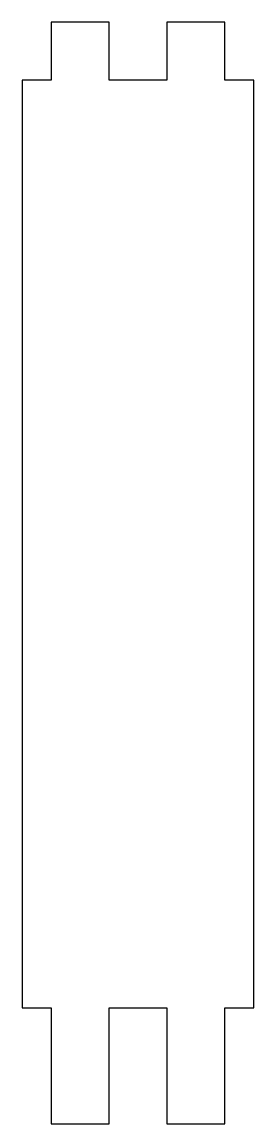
# Model space of a CAD drawing. Header units: millimetres. Extents: x -10 to 10, y -50 to 45.
import ezdxf

# ---------------------------------------------------------------- set-up
doc = ezdxf.new("R2010")
doc.units = ezdxf.units.MM

msp = doc.modelspace()

# ---------------------------------------------------------------- linework, layer by layer
at = {"color": 7, "linetype": 'Continuous', "lineweight": 25}
for p, q in [((-2.5, 45), (-7.5, 45)), ((-7.5, 45), (-7.5, 40)), ((-2.5, 40), (-2.5, 45)), ((7.5, 45), (2.5, 45)), ((2.5, 45), (2.5, 40)), ((7.5, 40), (7.5, 45)), ((-7.5, 40), (-10, 40)), ((-10, 40), (-10, -40)), ((2.5, 40), (-2.5, 40)), ((10, 40), (7.5, 40)), ((10, -40), (10, 40)), ((-10, -40), (-7.5, -40)), ((-7.5, -40), (-7.5, -50)), ((-2.5, -50), (-2.5, -40)), ((-2.5, -40), (2.5, -40)), ((2.5, -40), (2.5, -50)), ((7.5, -50), (7.5, -40)), ((7.5, -40), (10, -40)), ((-7.5, -50), (-2.5, -50)), ((2.5, -50), (7.5, -50))]:
    msp.add_line(p, q, dxfattribs=at)

doc.saveas('drawing.dxf')
